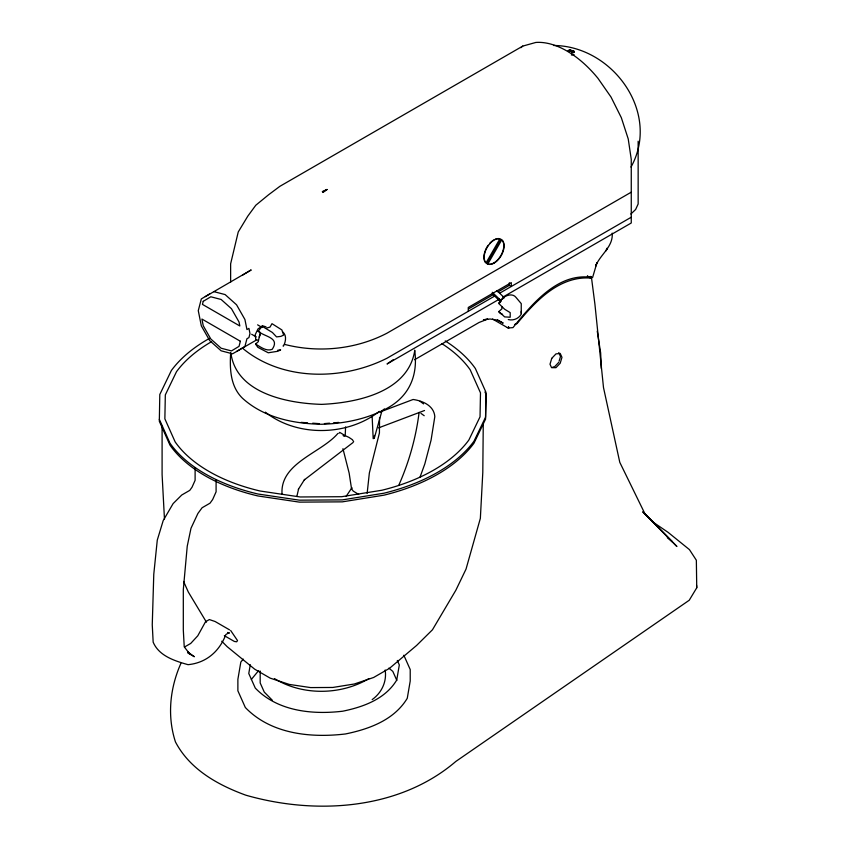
<?xml version="1.0" encoding="UTF-8"?>
<svg xmlns="http://www.w3.org/2000/svg" width="849" height="849" viewBox="0 0 849 849"><rect width="100%" height="100%" fill="white"/><g stroke="black" fill="none" stroke-linecap="round" stroke-linejoin="round"><path stroke-width="1.27" d="M508.922 327.937L508.498 326.578M372.149 416.636L373.189 438.689L374.335 438.031L374.409 435.463M345.596 426.909L345.193 435.802L344.291 436.259L343.176 435.611L343.845 435.028L348.992 437.405L352.399 439.697L353.651 441.703M612.203 233.125C613.403 246.794 600.147 254.477 595.648 266.108L596.932 262.787L592.581 277.549C558.26 271.797 532.281 303.815 512.966 327.618L508.063 328.001L492.505 319.022M367.139 493.396L369.357 472.978L379.429 433.001L379.545 417.528M419.098 412.402C415.989 437.384 409.112 461.867 398.945 484.885M250.285 664.714L248.778 673.512L255.284 688.093C277.612 711.313 312.336 714.826 342.773 711.197C363.489 706.93 385.266 699.067 396.738 680.038L399.317 664.947L397.321 660.469M296.842 496.485L298.583 488.971M414.641 350.159L414.737 350.637C408.104 392.185 356.856 402.829 321.654 404.368C287.96 403.413 236.351 393.649 230.886 353.067M499.01 302.913L498.841 303.592L504.646 309.238L510.196 312.623L510.196 317.218L504.646 316.9L498.841 311.562L501.918 308.834L501.918 306.531M374.335 438.031L381.774 411.51M606.886 248.269L606.186 250.763L607.046 248.545M358.692 494.436L353.237 491.093L351.571 488.96L351.942 487.708L346.137 496.378M559.098 361.196L560.499 356.484L558.748 352.611M568.883 51.492L568.607 50.378L567.907 50.961L570.411 51.258L570.783 49.879L569.339 50.176L569.764 49.762L572.003 52.012L572.035 52.882L571.09 51.089L568.384 51.439L568.607 50.378L570.613 50.611M571.632 50.728L571.43 51.375L573.903 51.662L573.584 50.961L570.358 50.293M572.109 51.205L571.908 51.853L574.38 52.139L573.584 50.961L573.871 52.076L574.062 51.439L572.109 51.205L573.054 52.999L573.022 52.129M571.812 52.649L572.003 52.012M420.032 477.127L424.818 463.936L431.08 440.122L434.815 416.657C434.051 405.61 422.526 400.792 413.102 399.486L380.989 411.627M180.911 663.366C169.949 688.072 166.988 715.962 175.446 741.909C189.805 769.374 217.694 784.911 245.817 795.184C315.372 815.136 398.945 810.158 455.817 761.457L689.239 600.243L696.742 587.805L696.35 560.244L689.441 549.621L668.078 532.344L652.074 521.435M500.188 302.615L501.26 299.814L503.839 297.935M591.265 277.188L590.851 278.09C559.332 275.638 535.432 301.342 517.105 323.554L514.77 324.414M259.232 337.032L260.335 334.75M631.009 167.073C661.148 112.694 612.554 45.835 553.569 45.475M487.963 263.742L501.579 240.171M298.36 489.332L304.632 479.367M521.35 313.992C518.866 318.598 513.284 320.922 508.254 319.542M258.202 331.237L260.187 332.383L258.287 341.68L255.57 344.078C260.484 346.806 266.246 351.719 272.2 349.321C280.34 337.371 264.548 336.979 258.202 331.237L262.171 326.313L272.402 332.49L276.562 336.904L280.87 336.384L283.672 335.079L281.889 329.943L271.988 323.671L269.993 327.12L266.448 328.064M339.027 433.255L339.738 432.385L343.123 434.412M243.26 659.1L240.829 662.061L237.879 679.338L237.879 690.81L245.329 707.504C270.884 734.088 310.638 738.11 345.49 733.961C369.198 729.079 394.127 720.069 407.265 698.292L410.216 681.015L410.216 669.543L403.837 655.237M251.357 679.444L258.648 670.572M558.748 362.374L554.514 366.832L552.922 366.991M384.406 408.91L380.628 412.168M372.18 699.597C381.689 692.731 386.953 681.694 385.17 670.01M630.871 214.033L635.614 209.512L638.151 203.993L638.151 141.21M520.872 47.693L522.751 46.101L535.825 42.45A89.58 51.725 60 0 1 597.961 78.32L611.036 97.073L621.341 117.714L628.228 138.939L631.263 159.421L631.263 222.99L502.852 297.129M337.881 433.457C321.071 453.143 279.512 463.045 282.07 494.479M304.271 479.94L353.057 442.509M326.992 189.486L323.363 192.192L322.291 191.577L326.992 189.486L322.684 192.054M379.312 411.362C347.687 436.259 297.15 437.256 265.376 412.168M393.416 359.594L387.048 363.988L499.414 299.113M242.697 275.044L251.198 269.94L205.32 296.63M574.083 54.623L571.388 55.005M209.703 293.892L201.33 298.933L198.273 310.649L201.33 325.899L209.703 340.608L221.133 350.817L232.562 353.81L256.058 340.237M236.553 351.507L244.915 346.466L246.942 338.74L248.937 337.594L249.977 333.593L248.937 328.393L246.942 329.55L244.915 319.489L236.553 304.791L225.123 294.582L213.693 291.589M522.751 46.101L279.894 186.313L268.571 194.782L255.782 205.256L247.812 216.134L238.24 231.968L230.631 263.837L230.631 282.176M631.263 192.171L387.048 333.158C355.816 349.459 318.364 353.163 284.362 344.333M468.563 308.887L493.481 294.507M498.013 291.886L509.336 285.349L511.289 286.474L511.289 282.611L468.255 307.465L468.255 311.328M495.434 295.632L387.048 358.204C342.391 380.766 282.07 381.265 242.453 348.132M499.965 293.022L631.263 217.217M414.556 359.732L479.101 322.461L487.697 319.107L483.431 319.765M184.604 646.959L190.717 643.436L197.775 635.795L205.511 621.776L209.342 619.558L215.105 621.51L229.548 629.852M229.05 632.685L225.876 634.521C219.467 651.342 206.296 662.931 188.043 664.671C174.777 660.947 158.922 655.969 153.16 642.141L152.258 624.8L153.775 574.274L157.277 540.123L163.199 520.586L173.111 503.606L181.792 494.978L189.762 490.372L192.023 487.241L195.111 480.301L195.111 467.81M368.975 678.574C340.831 695.331 302.467 695.766 274.407 678.563M508.487 327.512L507.352 327.597M378.537 427.896L424.532 410.502M483.643 319.776L490.075 319.001L497.1 320.073L503.16 323.108L497.482 319.829M324.392 423.609L329.582 423.173M333.477 422.855L338.666 422.431M301.077 422.377L307.55 422.823M312.729 423.184L319.203 423.64M277.74 350.234L280.637 349.894L277.814 351.274L268.242 352.781L257.863 347.337L255.57 344.078M266.002 326.833L262.426 325.74L257.947 328.998L255.209 334.708L255.793 339.526L258.181 340.258M227.574 632.452L229.326 633.152M343.431 435.272L344.1 435.579M498.841 238.59L499.753 239.121L486.137 262.691L485.225 262.171A14.093 8.14 -60 0 1 484.843 251.739M257.608 324.849L262.15 327.481M251.675 334.283L256.228 336.915M224.338 635.668L234.345 641.441L236.691 641.802L237.508 640.56L230.663 630.489M187.693 652.87L194.357 656.723L187.735 651.947L189.645 653.836L184.233 646.832L183.31 630.011L183.31 589.641L187.236 546.236L190.983 528.301L197.913 513.443L202.094 507.755L210.021 503.181L212.653 499.53L216.092 491.815L216.092 480.099M283.025 345.946L283.417 346.18C285.763 341.935 287.047 334.931 282.462 331.757M590.596 276.403L591.392 276.933L594.916 304.186L603.501 387.579L619.791 462.344L644.911 513.73L676.897 546.48L642.735 511.777L672.45 541.874L667.335 537.672M420.934 413.367L424.203 415.723M420.053 401.29L423.545 403.901M388.863 668.11L392.811 671.389L396.812 680.367M496.973 290.666L504.338 297.702M492.24 292.268L500.517 300.185L500.698 301.554M492.24 293.765L500.517 301.682L500.517 300.185M221.748 641.197L227.15 646.662L254.679 669.182L270.194 678.139L289.286 684.421L310.649 687.594L332.829 687.457L354.32 683.997L373.656 677.47L389.521 668.312L416.594 645.452L432.47 629.767L455.839 590.257L466.027 569.117L480.354 518.357L482.794 472.5L483.261 423.322M272.317 700.245L264.262 692.084L260.187 682.946L260.187 671.028M206.477 622.221L188.287 591.976L183.596 581.469M484.959 391.983L486.031 394.371L485.554 419.162L473.975 443.189A169.779 98.017 0 0 1 383.95 495.169L342.338 501.855L299.389 502.13L258.022 495.975A159.421 92.042 0 0 1 169.98 445.141L159.325 421.263L159.803 394.509L171.381 370.482A169.779 98.017 0 0 1 209.363 338.454M159.325 419.3L169.98 443.189A159.421 92.042 0 0 0 258.022 494.022L299.389 500.167L342.338 499.891L383.95 493.205A169.779 98.017 0 0 0 473.975 441.236L485.554 417.209L486.031 392.418L475.376 368.53A159.421 92.042 0 0 0 445.237 340.927M521.254 311.286L521.222 313.504L521.254 303.634L515.852 297.235A11.26 7.938 -45.4 0 0 507.426 295.494A11.26 7.938 -45.4 0 0 499.01 302.934M498.841 311.562L499.01 312.114A11.26 7.938 -45.4 0 0 502.566 314.289M342.943 448.686L349.151 473.116L351.571 488.96M597.24 331.121L600.657 352.961L601.272 368.392M696.615 585.47L696.742 587.805M164.462 519.079L162.095 474.559L162.095 426.251M509.336 282.781L509.336 285.349M414.737 350.637C418.101 375.354 409.409 396.165 387.048 408.295C366.948 419.088 344.323 423.63 321.654 424.277C293.542 423.736 263.816 417.708 242.453 398.213C230.281 386.316 229.729 368.975 230.631 353.057M485.235 250.646A14.093 8.14 -60 0 1 488.175 245.265M489.64 243.44A14.093 8.14 -60 0 1 493.874 239.906M495.147 239.269A14.093 8.14 -60 0 1 498.851 238.58M441.788 343.58A154.019 88.922 0 0 1 470.197 369.803L480.492 392.875L480.035 416.827L468.85 440.037A164.027 94.695 0 0 1 381.87 490.244L341.669 496.707L300.175 496.973L260.219 491.03A154.019 88.922 0 0 1 175.159 441.915L164.865 418.844L165.322 394.891L176.507 371.682A164.027 94.695 0 0 1 211.528 341.691M203.24 301.331L202.444 304.388L239.821 325.974L239.025 321.994L231.459 308.707L221.133 299.474L210.807 296.779L203.24 301.331M240.363 341.245L239.025 346.36L231.459 350.924L221.133 348.217L210.807 338.995L203.24 325.708L201.903 319.033L240.363 341.245M551.754 358.342L550.003 364.232L551.563 367.681L555.978 367.681L560.213 363.223L561.964 357.323L560.213 353.46L555.978 353.884L551.754 358.342M500.602 239.609L486.986 263.179L488.875 264.272A14.093 8.14 -60 0 0 500.91 255.496A14.093 8.14 -60 0 0 502.502 240.692L500.602 239.609M590.851 278.09L587.412 276.105L590.851 278.09M494.118 263.094A14.093 8.14 -60 0 0 502.757 240.851A14.093 8.14 -60 0 0 485.501 250.805A14.093 8.14 -60 0 0 494.118 263.094"/></g></svg>
